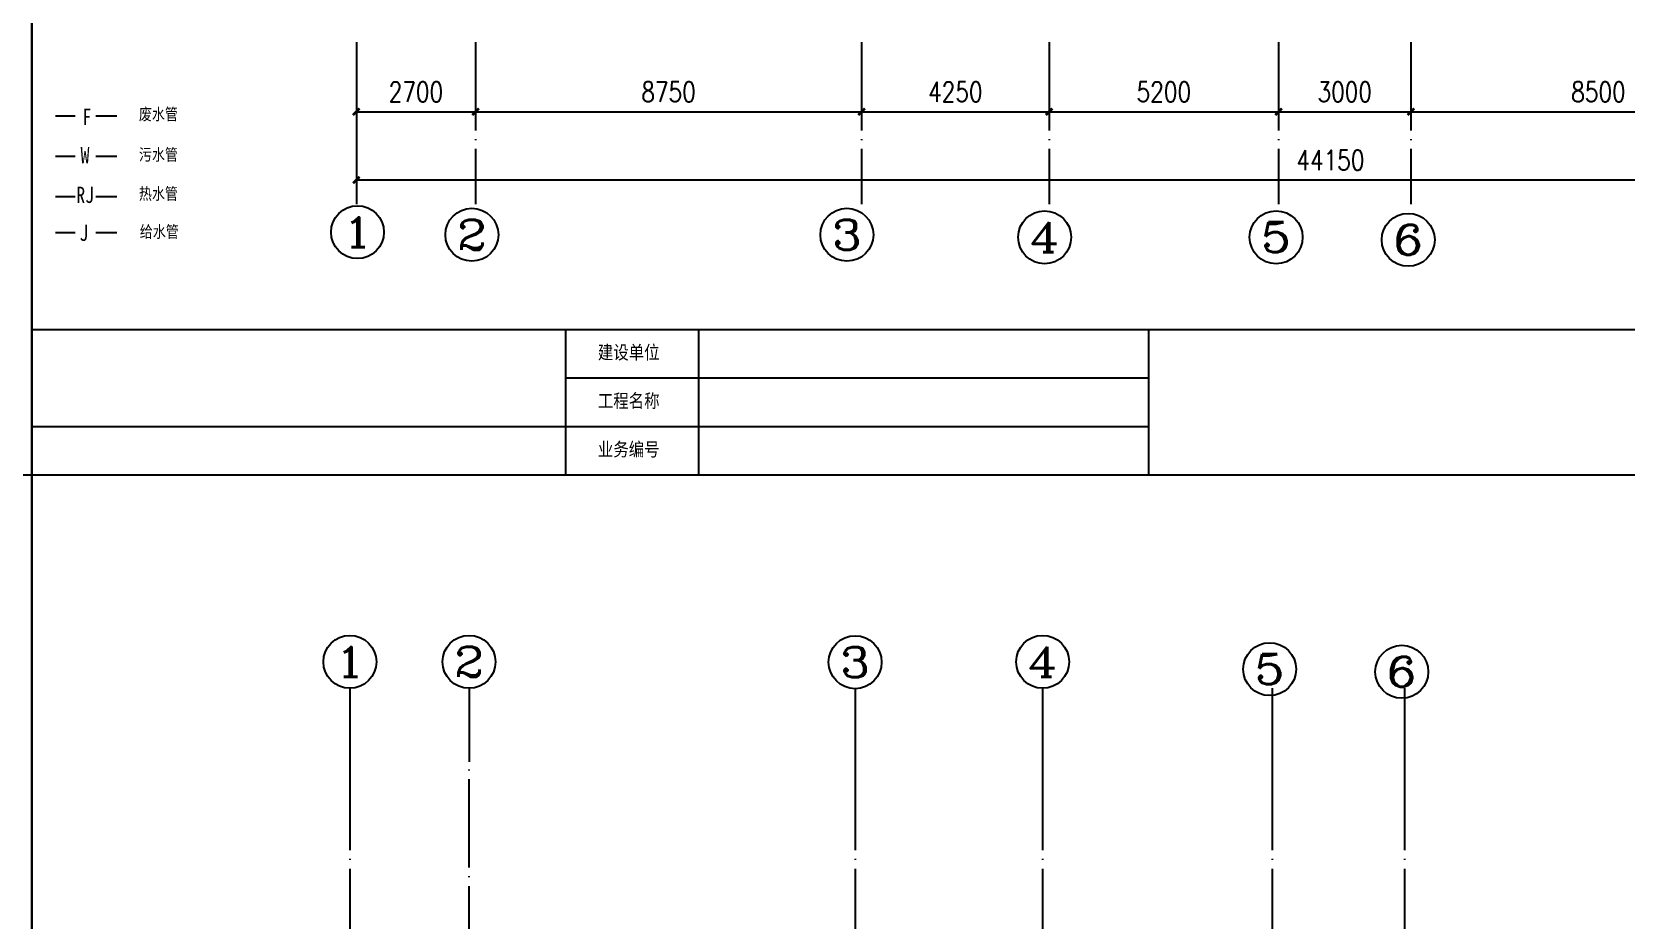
# Model space of a CAD drawing. Extents: x 1487452 to 1619693, y 165319 to 350168.
# Drawn here: x 1561972 to 1598103, y 259266 to 279401 of the extents above; entities that cross this region are included whole.
import ezdxf
from ezdxf.enums import TextEntityAlignment as Align

# ---------------------------------------------------------------- set-up
doc = ezdxf.new("R2010")
doc.units = 0
doc.header["$LTSCALE"] = 1000
doc.header["$MEASUREMENT"] = 0
doc.linetypes.add('DOTE', pattern=[2.42, 2, -0.2, 0.02, -0.2])
doc.layers.get('0').update_dxf_attribs({"linetype": 'CONTINUOUS'})
doc.layers.get('Defpoints').update_dxf_attribs({"linetype": 'CONTINUOUS'})
for name, color, linetype in [('AXIS', 3, 'CONTINUOUS'), ('AXIS_TEXT', 7, 'CONTINUOUS'), ('Dim3', 30, 'CONTINUOUS'), ('DOTE', 1, 'DOTE'), ('G', 4, 'CONTINUOUS'), ('WALL', 4, 'CONTINUOUS')]:
    doc.layers.add(name, color=color, linetype=linetype)
doc.styles.add('-宋体', font='SimSun.ttf', dxfattribs={"width": 0.8})
doc.styles.add('_TCH_AXIS', font='COMPLEX', dxfattribs={"bigfont": 'GBCBIG'})
doc.styles.add('DIM_FONT', font='SIMPLEX.shx', dxfattribs={"width": 0.8})
doc.styles.add('黑体', font='SIMHEI.TTF')
doc.dimstyles.new('DIMN150', dxfattribs={"dimscale": 1.5, "dimtxt": 300, "dimasz": 100, "dimexe": 250, "dimexo": 300, "dimgap": 150, "dimtad": 1, "dimdec": 0, "dimzin": 0, "dimdsep": 46, "dimtxsty": 'DIM_FONT', "dimblk": 'ARCHTICK', "dimcen": 0.09, "dimclrt": 7, "dimazin": 2, "dimtfac": 1, "dimtdec": 0, "dimtix": 1, "dimtmove": 2, "dimatfit": 3, "dimldrblk": 'ARCHTICK', "dimfxl": 1, "dimtolj": 1, "dimtzin": 0, "dimarcsym": 0})

# ---------------------------------------------------------------- blocks, each defined once
blk = doc.blocks.new('_ArchTick')
at = {"color": 0, "linetype": 'ByBlock', "const_width": 0.4}
blk.add_lwpolyline([(-0.5, -0.5), (0.5, 0.5)], dxfattribs=at)
blk = doc.blocks.new('*D137')
at = {"layer": 'AXIS', "color": 0, "linetype": 'Continuous', "lineweight": -2, "transparency": 16777216}
for p, q in [((1569326, 278717), (1569326, 277216)), ((1572026, 278717), (1572026, 277216)), ((1569326, 277591), (1572026, 277591))]:
    blk.add_line(p, q, dxfattribs=at)
at = {"layer": 'Defpoints', "color": 0, "linetype": 'Continuous', "transparency": 16777216}
for p in [(1569326, 279167), (1572026, 279167), (1572026, 277591)]:
    blk.add_point(p, dxfattribs=at)
at = {"layer": 'AXIS', "color": 0, "linetype": 'Continuous', "lineweight": -2, "transparency": 16777216, "xscale": 150, "yscale": 150, "zscale": 150, "rotation": 180}
blk.add_blockref('_ArchTick', (1569326, 277591), dxfattribs=at)
at = {"layer": 'AXIS', "color": 0, "linetype": 'Continuous', "lineweight": -2, "transparency": 16777216, "xscale": 150, "yscale": 150, "zscale": 150}
blk.add_blockref('_ArchTick', (1572026, 277591), dxfattribs=at)
at = {"layer": 'AXIS', "color": 2, "linetype": 'Continuous', "transparency": 16777216, "insert": (1570676, 278041), "char_height": 450, "attachment_point": 5, "style": 'DIM_FONT'}
blk.add_mtext('\\A1;2700', dxfattribs=at)
blk = doc.blocks.new('*D138')
at = {"layer": 'AXIS', "color": 0, "linetype": 'Continuous', "lineweight": -2, "transparency": 16777216}
for p, q in [((1572026, 278717), (1572026, 277216)), ((1580776, 278717), (1580776, 277216)), ((1572026, 277591), (1580776, 277591))]:
    blk.add_line(p, q, dxfattribs=at)
at = {"layer": 'Defpoints', "color": 0, "linetype": 'Continuous', "transparency": 16777216}
for p in [(1572026, 279167), (1580776, 279167), (1580776, 277591)]:
    blk.add_point(p, dxfattribs=at)
at = {"layer": 'AXIS', "color": 0, "linetype": 'Continuous', "lineweight": -2, "transparency": 16777216, "xscale": 150, "yscale": 150, "zscale": 150, "rotation": 180}
blk.add_blockref('_ArchTick', (1572026, 277591), dxfattribs=at)
at = {"layer": 'AXIS', "color": 0, "linetype": 'Continuous', "lineweight": -2, "transparency": 16777216, "xscale": 150, "yscale": 150, "zscale": 150}
blk.add_blockref('_ArchTick', (1580776, 277591), dxfattribs=at)
at = {"layer": 'AXIS', "color": 2, "linetype": 'Continuous', "transparency": 16777216, "insert": (1576401, 278041), "char_height": 450, "attachment_point": 5, "style": 'DIM_FONT'}
blk.add_mtext('\\A1;8750', dxfattribs=at)
blk = doc.blocks.new('*D139')
at = {"layer": 'AXIS', "color": 0, "linetype": 'Continuous', "lineweight": -2, "transparency": 16777216}
for p, q in [((1580776, 278717), (1580776, 277216)), ((1585026, 278717), (1585026, 277216)), ((1580776, 277591), (1585026, 277591))]:
    blk.add_line(p, q, dxfattribs=at)
at = {"layer": 'Defpoints', "color": 0, "linetype": 'Continuous', "transparency": 16777216}
for p in [(1580776, 279167), (1585026, 279167), (1585026, 277591)]:
    blk.add_point(p, dxfattribs=at)
at = {"layer": 'AXIS', "color": 0, "linetype": 'Continuous', "lineweight": -2, "transparency": 16777216, "xscale": 150, "yscale": 150, "zscale": 150, "rotation": 180}
blk.add_blockref('_ArchTick', (1580776, 277591), dxfattribs=at)
at = {"layer": 'AXIS', "color": 0, "linetype": 'Continuous', "lineweight": -2, "transparency": 16777216, "xscale": 150, "yscale": 150, "zscale": 150}
blk.add_blockref('_ArchTick', (1585026, 277591), dxfattribs=at)
at = {"layer": 'AXIS', "color": 2, "linetype": 'Continuous', "transparency": 16777216, "insert": (1582901, 278041), "char_height": 450, "attachment_point": 5, "style": 'DIM_FONT'}
blk.add_mtext('\\A1;4250', dxfattribs=at)
blk = doc.blocks.new('*D140')
at = {"layer": 'AXIS', "color": 0, "linetype": 'Continuous', "lineweight": -2, "transparency": 16777216}
for p, q in [((1585026, 278717), (1585026, 277216)), ((1590226, 278717), (1590226, 277216)), ((1585026, 277591), (1590226, 277591))]:
    blk.add_line(p, q, dxfattribs=at)
at = {"layer": 'Defpoints', "color": 0, "linetype": 'Continuous', "transparency": 16777216}
for p in [(1585026, 279167), (1590226, 279167), (1590226, 277591)]:
    blk.add_point(p, dxfattribs=at)
at = {"layer": 'AXIS', "color": 0, "linetype": 'Continuous', "lineweight": -2, "transparency": 16777216, "xscale": 150, "yscale": 150, "zscale": 150, "rotation": 180}
blk.add_blockref('_ArchTick', (1585026, 277591), dxfattribs=at)
at = {"layer": 'AXIS', "color": 0, "linetype": 'Continuous', "lineweight": -2, "transparency": 16777216, "xscale": 150, "yscale": 150, "zscale": 150}
blk.add_blockref('_ArchTick', (1590226, 277591), dxfattribs=at)
at = {"layer": 'AXIS', "color": 2, "linetype": 'Continuous', "transparency": 16777216, "insert": (1587626, 278041), "char_height": 450, "attachment_point": 5, "style": 'DIM_FONT'}
blk.add_mtext('\\A1;5200', dxfattribs=at)
blk = doc.blocks.new('*D141')
at = {"layer": 'AXIS', "color": 0, "linetype": 'Continuous', "lineweight": -2, "transparency": 16777216}
for p, q in [((1590226, 278717), (1590226, 277216)), ((1593226, 278717), (1593226, 277216)), ((1590226, 277591), (1593226, 277591))]:
    blk.add_line(p, q, dxfattribs=at)
at = {"layer": 'Defpoints', "color": 0, "linetype": 'Continuous', "transparency": 16777216}
for p in [(1590226, 279167), (1593226, 279167), (1593226, 277591)]:
    blk.add_point(p, dxfattribs=at)
at = {"layer": 'AXIS', "color": 0, "linetype": 'Continuous', "lineweight": -2, "transparency": 16777216, "xscale": 150, "yscale": 150, "zscale": 150, "rotation": 180}
blk.add_blockref('_ArchTick', (1590226, 277591), dxfattribs=at)
at = {"layer": 'AXIS', "color": 0, "linetype": 'Continuous', "lineweight": -2, "transparency": 16777216, "xscale": 150, "yscale": 150, "zscale": 150}
blk.add_blockref('_ArchTick', (1593226, 277591), dxfattribs=at)
at = {"layer": 'AXIS', "color": 2, "linetype": 'Continuous', "transparency": 16777216, "insert": (1591726, 278041), "char_height": 450, "attachment_point": 5, "style": 'DIM_FONT'}
blk.add_mtext('\\A1;3000', dxfattribs=at)
blk = doc.blocks.new('*D142')
at = {"layer": 'AXIS', "color": 0, "linetype": 'Continuous', "lineweight": -2, "transparency": 16777216}
for p, q in [((1593226, 278717), (1593226, 277216)), ((1601726, 278717), (1601726, 277216)), ((1593226, 277591), (1601726, 277591))]:
    blk.add_line(p, q, dxfattribs=at)
at = {"layer": 'Defpoints', "color": 0, "linetype": 'Continuous', "transparency": 16777216}
for p in [(1593226, 279167), (1601726, 279167), (1601726, 277591)]:
    blk.add_point(p, dxfattribs=at)
at = {"layer": 'AXIS', "color": 0, "linetype": 'Continuous', "lineweight": -2, "transparency": 16777216, "xscale": 150, "yscale": 150, "zscale": 150, "rotation": 180}
blk.add_blockref('_ArchTick', (1593226, 277591), dxfattribs=at)
at = {"layer": 'AXIS', "color": 0, "linetype": 'Continuous', "lineweight": -2, "transparency": 16777216, "xscale": 150, "yscale": 150, "zscale": 150}
blk.add_blockref('_ArchTick', (1601726, 277591), dxfattribs=at)
at = {"layer": 'AXIS', "color": 2, "linetype": 'Continuous', "transparency": 16777216, "insert": (1597476, 278041), "char_height": 450, "attachment_point": 5, "style": 'DIM_FONT'}
blk.add_mtext('\\A1;8500', dxfattribs=at)
blk = doc.blocks.new('*D145')
at = {"layer": 'AXIS', "color": 0, "linetype": 'Continuous', "lineweight": -2, "transparency": 16777216}
for p, q in [((1569326, 278717), (1569326, 275668)), ((1613476, 278717), (1613476, 275668)), ((1613476, 276043), (1569326, 276043))]:
    blk.add_line(p, q, dxfattribs=at)
at = {"layer": 'Defpoints', "color": 0, "linetype": 'Continuous', "transparency": 16777216}
for p in [(1569326, 279167), (1613476, 279167), (1569326, 276043)]:
    blk.add_point(p, dxfattribs=at)
at = {"layer": 'AXIS', "color": 0, "linetype": 'Continuous', "lineweight": -2, "transparency": 16777216, "xscale": 150, "yscale": 150, "zscale": 150, "rotation": 180}
blk.add_blockref('_ArchTick', (1569326, 276043), dxfattribs=at)
at = {"layer": 'AXIS', "color": 0, "linetype": 'Continuous', "lineweight": -2, "transparency": 16777216, "xscale": 150, "yscale": 150, "zscale": 150}
blk.add_blockref('_ArchTick', (1613476, 276043), dxfattribs=at)
at = {"layer": 'AXIS', "color": 2, "linetype": 'Continuous', "transparency": 16777216, "insert": (1591401, 276493), "char_height": 450, "attachment_point": 5, "style": 'DIM_FONT'}
blk.add_mtext('\\A1;44150', dxfattribs=at)

msp = doc.modelspace()

# ---------------------------------------------------------------- linework, layer by layer
at = {"color": 7}
for p, q in [((1561972.5, 309763.5), (1561972.5, 269359.3)), ((1561972.5, 269359.3), (1561972.5, 228955.2)), ((1561972.5, 269359.3), (1619692.7, 269359.3))]:
    msp.add_line(p, q, dxfattribs=at)
at = {"color": 4}
for p, q in [((1561972.5, 272657.7), (1619692.7, 272657.7)), ((1574067.7, 272657.7), (1574067.7, 269359.3)), ((1577078.2, 272657.7), (1577078.2, 269359.3)), ((1587277, 272657.7), (1587277, 269359.3)), ((1574067.7, 271558.2), (1587277, 271558.2)), ((1561972.5, 270458.8), (1587277, 270458.8))]:
    msp.add_line(p, q, dxfattribs=at)
at = {"color": 7}
for points in [[(1561972.5, 269359.3), (1561972.5, 309763.5), (1619692.7, 309763.5)], [(1504252.2, 228955.2), (1504252.2, 269359.3), (1561972.5, 269359.3)], [(1561972.5, 228955.2), (1561972.5, 269359.3), (1619692.7, 269359.3)]]:
    msp.add_lwpolyline(points, dxfattribs=at)
at = {"layer": 'AXIS', "linetype": 'Continuous'}
for p, q in [((1569179.8, 264521.7), (1569179.8, 262852.6)), ((1571879.8, 264521.7), (1571879.8, 262852.6)), ((1580629.8, 264521.7), (1580629.8, 262852.6)), ((1584879.8, 264521.7), (1584879.8, 262852.6)), ((1590079.8, 264521.7), (1590079.8, 262852.6)), ((1593079.8, 264521.7), (1593079.8, 262852.6))]:
    msp.add_line(p, q, dxfattribs=at)
for centre in [(1569352.2, 274861.2), (1571943.9, 274803), (1580443.9, 274803), (1584924.9, 274745.1), (1590170.6, 274745.1), (1593165, 274686.9), (1569179.8, 265121.7), (1571879.8, 265121.7), (1580629.8, 265113.1), (1584879.8, 265121.7), (1590024.3, 264954.7), (1593018.6, 264896.5)]:
    msp.add_circle(centre, 600, dxfattribs=at)
at = {"layer": 'DOTE', "color": 3, "linetype": 'DOTE'}
for p, q in [((1569326.2, 279167.3), (1569326.2, 275497.8)), ((1572026.2, 279167.3), (1572026.2, 275497.8)), ((1580776.2, 279167.3), (1580776.2, 275497.8)), ((1585026.2, 279167.3), (1585026.2, 275497.8)), ((1590226.2, 279167.3), (1590226.2, 275497.8)), ((1593226.2, 279167.3), (1593226.2, 275497.8))]:
    msp.add_line(p, q, dxfattribs=at)
at = {"layer": 'DOTE', "linetype": 'DOTE'}
for p, q in [((1569179.8, 262852.6), (1569179.8, 258039.1)), ((1571879.8, 258039.1), (1571879.8, 262852.6)), ((1580629.8, 262852.6), (1580629.8, 258039.1)), ((1584879.8, 262852.6), (1584879.8, 256589.1)), ((1590079.8, 262852.6), (1590079.8, 256589.1)), ((1593079.8, 262852.6), (1593079.8, 258039.1))]:
    msp.add_line(p, q, dxfattribs=at)
at = {"layer": 'G', "color": 1, "ltscale": 0.4}
for p, q in [((1562505.9, 277497), (1562954.9, 277497)), ((1563424, 277497), (1563898.1, 277497))]:
    msp.add_line(p, q, dxfattribs=at)
at = {"layer": 'G', "color": 4, "ltscale": 0.4}
for p, q in [((1562505.9, 276584.3), (1562954.9, 276584.3)), ((1563424, 276584.3), (1563898.1, 276584.3))]:
    msp.add_line(p, q, dxfattribs=at)
at = {"layer": 'G', "color": 2, "ltscale": 0.4}
for p, q in [((1562505.9, 275671.5), (1562954.9, 275671.5)), ((1563424, 275671.5), (1563898.1, 275671.5))]:
    msp.add_line(p, q, dxfattribs=at)
at = {"layer": 'G', "color": 5, "ltscale": 0.4}
for p, q in [((1562505.9, 274857), (1562954.9, 274857)), ((1563424, 274857), (1563898.1, 274857))]:
    msp.add_line(p, q, dxfattribs=at)

# ---------------------------------------------------------------- texts
at = {"color": 2, "style": '黑体', "width": 0.834707}
for s, p in [('建设单位', (1574799.4, 271891.7)), ('工程名称', (1574799.4, 270792.2)), ('业务编号', (1574799.4, 269692.8))]:
    msp.add_text(s, height=307.19, dxfattribs=at).set_placement(p, align=Align.BOTTOM_LEFT)
at = {"layer": 'AXIS_TEXT', "color": 2, "linetype": 'Continuous', "style": '_TCH_AXIS'}
for s, width, p, p2 in [('1', 2.333333, (1569012.8, 274521.8), (1569691.6, 274521.8)), ('2', 1.5, (1571604.4, 274463.6), (1572283.3, 274463.6)), ('3', 1.5, (1580104.4, 274463.6), (1580783.3, 274463.6)), ('4', 1.3125, (1584585.5, 274405.7), (1585264.3, 274405.7)), ('5', 1.5, (1589831.2, 274405.7), (1590510.1, 274405.7)), ('6', 1.5, (1592825.6, 274347.5), (1593504.4, 274347.5)), ('1', 2.333333, (1568840.4, 264782.3), (1569519.2, 264782.3)), ('2', 1.5, (1571540.4, 264782.3), (1572219.2, 264782.3)), ('3', 1.5, (1580290.4, 264773.7), (1580969.2, 264773.7)), ('4', 1.3125, (1584540.4, 264782.3), (1585219.2, 264782.3)), ('5', 1.5, (1589684.9, 264615.3), (1590363.7, 264615.3)), ('6', 1.5, (1592679.2, 264557.1), (1593358, 264557.1))]:
    msp.add_text(s, height=678.8, dxfattribs=dict(at, width=width)).set_placement(p, p2, align=Align.FIT)
at = {"layer": 'Dim3', "color": 0, "ltscale": 0.4, "style": '-宋体', "width": 0.8}
for s, height, p in [('F', 368.6, (1563121.3, 277475.1)), ('W', 368.6, (1563076, 276608.4)), ('RJ', 368.64, (1562978.4, 275707.7)), ('J', 368.6, (1563050.1, 274847.6))]:
    msp.add_text(s, height=height, dxfattribs=at).set_placement(p, align=Align.MIDDLE_LEFT)
at = {"layer": 'WALL', "color": 2, "style": '黑体', "width": 0.8}
for s, p in [('废水管', (1564398.3, 277400.7)), ('污水管', (1564398.3, 276484.9)), ('热水管', (1564398.3, 275600.3)), ('给水管', (1564419.1, 274736.5))]:
    msp.add_text(s, height=270.04, dxfattribs=at).set_placement(p)

# ---------------------------------------------------------------- dimensions: what is measured, and where the dimension line sits
at = {"layer": 'AXIS', "linetype": 'Continuous'}
for base, p1, p2, picture, middle in [((1572026.2, 277591.4), (1569326.2, 279167.3), (1572026.2, 279167.3), '*D137', (1570676.2, 278041.4)), ((1569326.2, 276042.5), (1613476.2, 279167.3), (1569326.2, 279167.3), '*D145', (1591401.2, 276492.5)), ((1580776.2, 277591.4), (1572026.2, 279167.3), (1580776.2, 279167.3), '*D138', (1576401.2, 278041.4)), ((1585026.2, 277591.4), (1580776.2, 279167.3), (1585026.2, 279167.3), '*D139', (1582901.2, 278041.4)), ((1590226.2, 277591.4), (1585026.2, 279167.3), (1590226.2, 279167.3), '*D140', (1587626.2, 278041.4)), ((1593226.2, 277591.4), (1590226.2, 279167.3), (1593226.2, 279167.3), '*D141', (1591726.2, 278041.4)), ((1601726.2, 277591.4), (1593226.2, 279167.3), (1601726.2, 279167.3), '*D142', (1597476.2, 278041.4))]:
    dim = msp.add_linear_dim(base=base, p1=p1, p2=p2, dimstyle='DIMN150', override={"dimclrt": 2}, dxfattribs=at)
    dim.commit()
    dim.dimension.update_dxf_attribs({"geometry": picture, "text_midpoint": middle})

doc.saveas('drawing.dxf')
